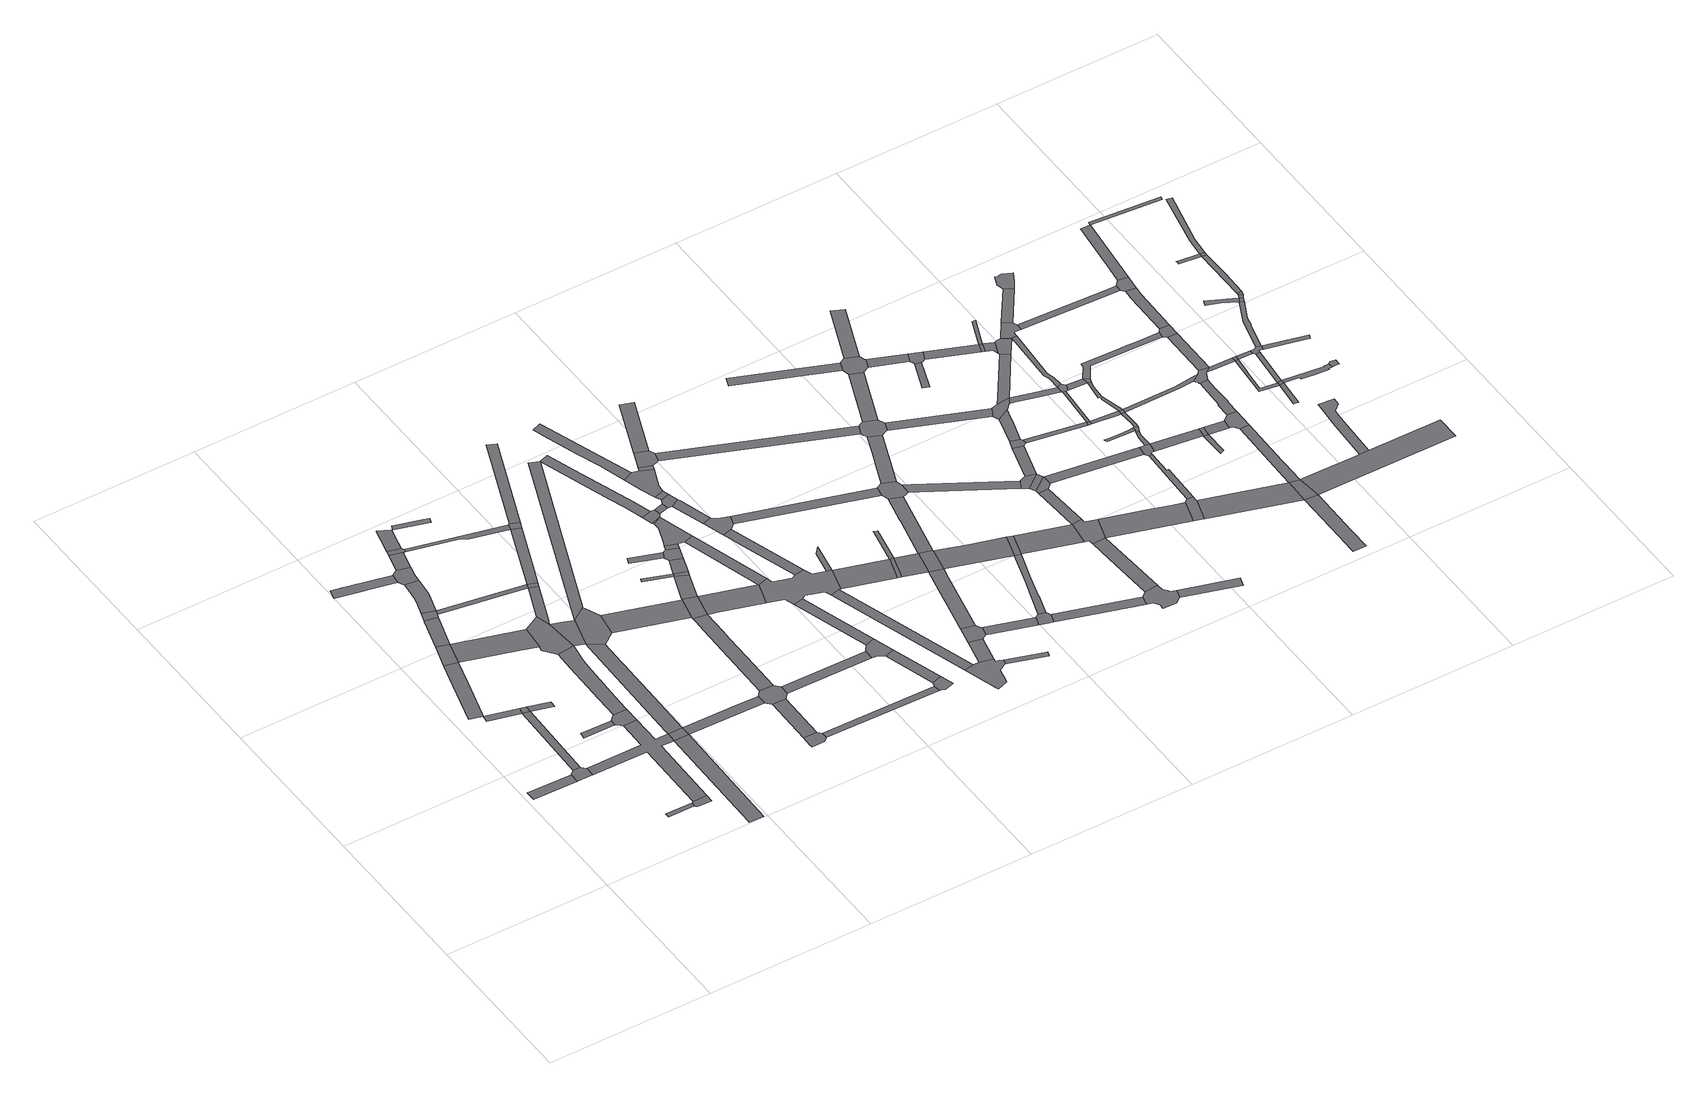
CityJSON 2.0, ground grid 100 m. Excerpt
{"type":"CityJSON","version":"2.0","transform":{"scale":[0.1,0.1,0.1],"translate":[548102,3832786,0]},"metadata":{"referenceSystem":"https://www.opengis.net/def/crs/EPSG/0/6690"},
"CityObjects":{
"road1":{"type":"Road","attributes":{"RoadStructureAttribute.sectionType":"1"},"geometry":[{"type":"MultiSurface","lod":"1","boundaries":[[[0,1,2,3]]]}]},
"road2":{"type":"Road","geometry":[{"type":"MultiSurface","lod":"1","boundaries":[[[4,3,2,5,6,7,8,9]]]}]},
"road3":{"type":"Road","attributes":{"RoadStructureAttribute.sectionType":"1"},"geometry":[{"type":"MultiSurface","lod":"1","boundaries":[[[10,11,12,13]]]}]},
"road4":{"type":"Road","attributes":{"function":"3","RoadStructureAttribute.sectionType":"1"},"geometry":[{"type":"MultiSurface","lod":"1","boundaries":[[[14,15,16,10,17,18,19,20]]]}]},
"road5":{"type":"Road","attributes":{"RoadStructureAttribute.sectionType":"1"},"geometry":[{"type":"MultiSurface","lod":"1","boundaries":[[[12,4,9,21]]]}]},
"road6":{"type":"Road","attributes":{"RoadStructureAttribute.sectionType":"1"},"geometry":[{"type":"MultiSurface","lod":"1","boundaries":[[[22,23,24,25,26]]]}]},
"road7":{"type":"Road","geometry":[{"type":"MultiSurface","lod":"1","boundaries":[[[13,12,21,27]]]}]},
"road8":{"type":"Road","attributes":{"RoadStructureAttribute.sectionType":"1"},"geometry":[{"type":"MultiSurface","lod":"1","boundaries":[[[28,29,30,31,32,8,7,33,34,35,36,37,38]]]}]},
"road9":{"type":"Road","geometry":[{"type":"MultiSurface","lod":"1","boundaries":[[[39,14,20,40,41]]]}]},
"road10":{"type":"Road","geometry":[{"type":"MultiSurface","lod":"1","boundaries":[[[34,42,26,25,43,44,45,35]]]}]},
"road11":{"type":"Road","geometry":[{"type":"MultiSurface","lod":"1","boundaries":[[[46,47,27,21]]]}]},
"road12":{"type":"Road","attributes":{"RoadStructureAttribute.sectionType":"1"},"geometry":[{"type":"MultiSurface","lod":"1","boundaries":[[[48,49,50,51,52,53]]]}]},
"road13":{"type":"Road","attributes":{"RoadStructureAttribute.sectionType":"1"},"geometry":[{"type":"MultiSurface","lod":"1","boundaries":[[[54,55,56,39,41,57]]]}]},
"road14":{"type":"Road","attributes":{"RoadStructureAttribute.sectionType":"1"},"geometry":[{"type":"MultiSurface","lod":"1","boundaries":[[[58,59,60,61,62,63]]]}]},
"road15":{"type":"Road","geometry":[{"type":"MultiSurface","lod":"1","boundaries":[[[64,65,66,67,68,54,57,69,70,71]]]}]},
"road16":{"type":"Road","geometry":[{"type":"MultiSurface","lod":"1","boundaries":[[[37,72,73,74,75]]]}]},
"road17":{"type":"Road","attributes":{"function":"3","RoadStructureAttribute.sectionType":"1"},"geometry":[{"type":"MultiSurface","lod":"1","boundaries":[[[76,41,40,77,78,79]]]}]},
"road18":{"type":"Road","geometry":[{"type":"MultiSurface","lod":"1","boundaries":[[[80,81,82,53,52,83,84,31,30,85]]]}]},
"road19":{"type":"Road","attributes":{"RoadStructureAttribute.sectionType":"1"},"geometry":[{"type":"MultiSurface","lod":"1","boundaries":[[[86,87,88,64,71,89,90,91,92,93]]]}]},
"road20":{"type":"Road","geometry":[{"type":"MultiSurface","lod":"1","boundaries":[[[38,37,75,94]]]}]},
"road21":{"type":"Road","geometry":[{"type":"MultiSurface","lod":"1","boundaries":[[[95,96,97,63,62,86,93,98,99]]]}]},
"road22":{"type":"Road","geometry":[{"type":"MultiSurface","lod":"1","boundaries":[[[100,101,102,103,104,105,106,80,85]]]}]},
"road23":{"type":"Road","attributes":{"RoadStructureAttribute.sectionType":"1"},"geometry":[{"type":"MultiSurface","lod":"1","boundaries":[[[107,95,99,108,109,110,111,112]]]}]},
"road24":{"type":"Road","geometry":[{"type":"MultiSurface","lod":"1","boundaries":[[[113,114,107,112,115,116,117]]]}]},
"road25":{"type":"Road","attributes":{"RoadStructureAttribute.sectionType":"1"},"geometry":[{"type":"MultiSurface","lod":"1","boundaries":[[[71,70,118,119]]]}]},
"road26":{"type":"Road","geometry":[{"type":"MultiSurface","lod":"1","boundaries":[[[120,79,78,121,104,103,122]]]}]},
"road27":{"type":"Road","geometry":[{"type":"MultiSurface","lod":"1","boundaries":[[[123,124,125,38,94,126,127,128,129,130]]]}]},
"road28":{"type":"Road","attributes":{"RoadStructureAttribute.sectionType":"1"},"geometry":[{"type":"MultiSurface","lod":"1","boundaries":[[[131,132,133,134,114,113,117,135,136]]]}]},
"road29":{"type":"Road","attributes":{"RoadStructureAttribute.sectionType":"1"},"geometry":[{"type":"MultiSurface","lod":"1","boundaries":[[[137,138,122,103,123,139]]]}]},
"road30":{"type":"Road","attributes":{"RoadStructureAttribute.sectionType":"1"},"geometry":[{"type":"MultiSurface","lod":"1","boundaries":[[[140,94,75,141,142]]]}]},
"road31":{"type":"Road","geometry":[{"type":"MultiSurface","lod":"1","boundaries":[[[118,143,144,145,120,122,146,147,148]]]}]},
"road32":{"type":"Road","geometry":[{"type":"MultiSurface","lod":"1","boundaries":[[[149,150,151,152,153,154]]]}]},
"road33":{"type":"Road","geometry":[{"type":"MultiSurface","lod":"1","boundaries":[[[155,156,139,123,130,157,158]]]}]},
"road34":{"type":"Road","geometry":[{"type":"MultiSurface","lod":"1","boundaries":[[[119,118,148,159,160]]]}]},
"road35":{"type":"Road","attributes":{"RoadStructureAttribute.sectionType":"1"},"geometry":[{"type":"MultiSurface","lod":"1","boundaries":[[[116,115,161,162,163,164]]]}]},
"road36":{"type":"Road","geometry":[{"type":"MultiSurface","lod":"1","boundaries":[[[165,166,167,168,169,170,171,172]]]}]},
"road37":{"type":"Road","attributes":{"RoadStructureAttribute.sectionType":"1"},"geometry":[{"type":"MultiSurface","lod":"1","boundaries":[[[173,165,172,174]]]}]},
"road38":{"type":"Road","attributes":{"RoadStructureAttribute.sectionType":"1"},"geometry":[{"type":"MultiSurface","lod":"1","boundaries":[[[163,160,159,175,176,177]]]}]},
"road39":{"type":"Road","geometry":[{"type":"MultiSurface","lod":"1","boundaries":[[[178,179,142,141,180,181,173,174,182,183,184,185,186,187,188]]]}]},
"road40":{"type":"Road","attributes":{"RoadStructureAttribute.sectionType":"1"},"geometry":[{"type":"MultiSurface","lod":"1","boundaries":[[[189,190,158,157,191,192,193]]]}]},
"road41":{"type":"Road","attributes":{"RoadStructureAttribute.sectionType":"1"},"geometry":[{"type":"MultiSurface","lod":"1","boundaries":[[[194,195,196,197,178,188,198,199,200,201]]]}]},
"road42":{"type":"Road","geometry":[{"type":"MultiSurface","lod":"1","boundaries":[[[202,164,163,177,203]]]}]},
"road43":{"type":"Road","geometry":[{"type":"MultiSurface","lod":"1","boundaries":[[[204,205,139,156,206,207]]]}]},
"road44":{"type":"Road","geometry":[{"type":"MultiSurface","lod":"1","boundaries":[[[208,193,192,194,201,209]]]}]},
"road45":{"type":"Road","attributes":{"RoadStructureAttribute.sectionType":"1"},"geometry":[{"type":"MultiSurface","lod":"1","boundaries":[[[171,170,210,211]]]}]},
"road46":{"type":"Road","geometry":[{"type":"MultiSurface","lod":"1","boundaries":[[[212,213,214,215,216]]]}]},
"road47":{"type":"Road","attributes":{"RoadStructureAttribute.sectionType":"1"},"geometry":[{"type":"MultiSurface","lod":"1","boundaries":[[[185,184,217,218]]]}]},
"road48":{"type":"Road","geometry":[{"type":"MultiSurface","lod":"1","boundaries":[[[219,220,202,203,221]]]}]},
"road49":{"type":"Road","attributes":{"RoadStructureAttribute.sectionType":"1"},"geometry":[{"type":"MultiSurface","lod":"1","boundaries":[[[215,222,223,224,208,209,225,226]]]}]},
"road50":{"type":"Road","geometry":[{"type":"MultiSurface","lod":"1","boundaries":[[[227,228,229,230]]]}]},
"road51":{"type":"Road","geometry":[{"type":"MultiSurface","lod":"1","boundaries":[[[216,215,226,231]]]}]},
"road52":{"type":"Road","attributes":{"RoadStructureAttribute.sectionType":"1"},"geometry":[{"type":"MultiSurface","lod":"1","boundaries":[[[232,233,209,201,234,235,236,237]]]}]},
"road53":{"type":"Road","attributes":{"RoadStructureAttribute.sectionType":"1"},"geometry":[{"type":"MultiSurface","lod":"1","boundaries":[[[238,216,231,239]]]}]},
"road54":{"type":"Road","geometry":[{"type":"MultiSurface","lod":"1","boundaries":[[[240,230,229,238,239,241]]]}]},
"road55":{"type":"Road","attributes":{"RoadStructureAttribute.sectionType":"1"},"geometry":[{"type":"MultiSurface","lod":"1","boundaries":[[[242,240,241,243]]]}]},
"road56":{"type":"Road","geometry":[{"type":"MultiSurface","lod":"1","boundaries":[[[244,245,246,247,242,243,248,249,250,251]]]}]},
"road57":{"type":"Road","attributes":{"RoadStructureAttribute.sectionType":"1"},"geometry":[{"type":"MultiSurface","lod":"1","boundaries":[[[252,253,254,207,255,256,257,258]]]}]},
"road58":{"type":"Road","geometry":[{"type":"MultiSurface","lod":"1","boundaries":[[[259,260,261,262,218,217,263,264,265,266,267]]]}]},
"road59":{"type":"Road","attributes":{"RoadStructureAttribute.sectionType":"1"},"geometry":[{"type":"MultiSurface","lod":"1","boundaries":[[[268,269,245,244]]]}]},
"road60":{"type":"Road","attributes":{"RoadStructureAttribute.sectionType":"1"},"geometry":[{"type":"MultiSurface","lod":"1","boundaries":[[[251,250,237,270]]]}]},
"road61":{"type":"Road","attributes":{"RoadStructureAttribute.sectionType":"1"},"geometry":[{"type":"MultiSurface","lod":"1","boundaries":[[[271,272,260,259]]]}]},
"road62":{"type":"Road","geometry":[{"type":"MultiSurface","lod":"1","boundaries":[[[258,257,269,268,273,274]]]}]},
"road63":{"type":"Road","geometry":[{"type":"MultiSurface","lod":"1","boundaries":[[[275,276,277,211,210,278,279,280,281]]]}]},
"road64":{"type":"Road","attributes":{"RoadStructureAttribute.sectionType":"1"},"geometry":[{"type":"MultiSurface","lod":"1","boundaries":[[[267,266,276,275]]]}]},
"road65":{"type":"Road","attributes":{"RoadStructureAttribute.sectionType":"1"},"geometry":[{"type":"MultiSurface","lod":"1","boundaries":[[[282,274,273,283]]]}]},
"road66":{"type":"Road","geometry":[{"type":"MultiSurface","lod":"1","boundaries":[[[284,285,286,270,237,236,287,288,272,271,289,290,291,292,293,294,295,296,297,298,299,300,301,302]]]}]},
"road67":{"type":"Road","attributes":{"RoadStructureAttribute.sectionType":"1"},"geometry":[{"type":"MultiSurface","lod":"1","boundaries":[[[303,304,305,306,307,308,309,310,311]]]}]},
"road68":{"type":"Road","geometry":[{"type":"MultiSurface","lod":"1","boundaries":[[[312,313,282,283,314,315]]]}]},
"road69":{"type":"Road","attributes":{"RoadStructureAttribute.sectionType":"1"},"geometry":[{"type":"MultiSurface","lod":"1","boundaries":[[[316,317,313,312]]]}]},
"road70":{"type":"Road","attributes":{"RoadStructureAttribute.sectionType":"1"},"geometry":[{"type":"MultiSurface","lod":"1","boundaries":[[[318,315,314,319,320,321]]]}]},
"road71":{"type":"Road","attributes":{"RoadStructureAttribute.sectionType":"1"},"geometry":[{"type":"MultiSurface","lod":"1","boundaries":[[[322,323,324,302,301]]]}]},
"road72":{"type":"Road","geometry":[{"type":"MultiSurface","lod":"1","boundaries":[[[311,310,325,317,316,326,327,328,329]]]}]},
"road73":{"type":"Road","attributes":{"RoadStructureAttribute.sectionType":"1"},"geometry":[{"type":"MultiSurface","lod":"1","boundaries":[[[330,331,294,293,332,333,334]]]}]},
"road74":{"type":"Road","geometry":[{"type":"MultiSurface","lod":"1","boundaries":[[[335,321,320,336,323,322,337,338,339,340]]]}]},
"road75":{"type":"Road","geometry":[{"type":"MultiSurface","lod":"1","boundaries":[[[341,334,333,342,343,344,345,346,347,348,349,350,351,352,353,354,355,356,357,358]]]}]},
"road76":{"type":"Road","attributes":{"RoadStructureAttribute.sectionType":"1"},"geometry":[{"type":"MultiSurface","lod":"1","boundaries":[[[359,329,328,360]]]}]},
"road77":{"type":"Road","geometry":[{"type":"MultiSurface","lod":"1","boundaries":[[[361,362,359,360,363,364,365,366,367]]]}]},
"road78":{"type":"Road","geometry":[{"type":"MultiSurface","lod":"1","boundaries":[[[368,369,297,296]]]}]},
"road79":{"type":"Road","attributes":{"RoadStructureAttribute.sectionType":"1"},"geometry":[{"type":"MultiSurface","lod":"1","boundaries":[[[370,358,357,371]]]}]},
"road80":{"type":"Road","attributes":{"RoadStructureAttribute.sectionType":"1"},"geometry":[{"type":"MultiSurface","lod":"1","boundaries":[[[372,373,296,295,374,375]]]}]},
"road81":{"type":"Road","geometry":[{"type":"MultiSurface","lod":"1","boundaries":[[[376,370,371,377,378,379,380,381]]]}]},
"road82":{"type":"Road","attributes":{"RoadStructureAttribute.sectionType":"1"},"geometry":[{"type":"MultiSurface","lod":"1","boundaries":[[[382,383,384,353,352]]]}]},
"road83":{"type":"Road","attributes":{"RoadStructureAttribute.sectionType":"1"},"geometry":[{"type":"MultiSurface","lod":"1","boundaries":[[[385,361,367,386]]]}]},
"road84":{"type":"Road","geometry":[{"type":"MultiSurface","lod":"1","boundaries":[[[375,374,387,388,389]]]}]},
"road85":{"type":"Road","attributes":{"RoadStructureAttribute.sectionType":"1"},"geometry":[{"type":"MultiSurface","lod":"1","boundaries":[[[390,391,376,381,392,393]]]}]},
"road86":{"type":"Road","attributes":{"RoadStructureAttribute.sectionType":"1"},"geometry":[{"type":"MultiSurface","lod":"1","boundaries":[[[394,379,378,395,396]]]}]},
"road87":{"type":"Road","attributes":{"RoadStructureAttribute.sectionType":"1"},"geometry":[{"type":"MultiSurface","lod":"1","boundaries":[[[340,339,397,398]]]}]},
"road88":{"type":"Road","attributes":{"RoadStructureAttribute.sectionType":"1"},"geometry":[{"type":"MultiSurface","lod":"1","boundaries":[[[399,388,387,400,401]]]}]},
"road89":{"type":"Road","attributes":{"RoadStructureAttribute.sectionType":"1"},"geometry":[{"type":"MultiSurface","lod":"1","boundaries":[[[402,403,404,405,375,389]]]}]},
"road90":{"type":"Road","geometry":[{"type":"MultiSurface","lod":"1","boundaries":[[[401,400,390,393,406,407]]]}]},
"road91":{"type":"Road","geometry":[{"type":"MultiSurface","lod":"1","boundaries":[[[408,396,395,409,410,411,412]]]}]},
"road92":{"type":"Road","attributes":{"RoadStructureAttribute.sectionType":"1"},"geometry":[{"type":"MultiSurface","lod":"1","boundaries":[[[413,365,364,414,415]]]}]},
"road93":{"type":"Road","attributes":{"RoadStructureAttribute.sectionType":"1"},"geometry":[{"type":"MultiSurface","lod":"1","boundaries":[[[416,417,418,401,407,419]]]}]},
"road94":{"type":"Road","attributes":{"RoadStructureAttribute.sectionType":"1"},"geometry":[{"type":"MultiSurface","lod":"1","boundaries":[[[420,421,406,393,422,423,424,425,426,427]]]}]},
"road95":{"type":"Road","attributes":{"RoadStructureAttribute.sectionType":"1"},"geometry":[{"type":"MultiSurface","lod":"1","boundaries":[[[426,428,429,408,412,430,431,432,433]]]}]},
"road96":{"type":"Road","geometry":[{"type":"MultiSurface","lod":"1","boundaries":[[[434,435,398,397,436,416,419,437,438,439,440,441,442]]]}]},
"road97":{"type":"Road","attributes":{"RoadStructureAttribute.sectionType":"1"},"geometry":[{"type":"MultiSurface","lod":"1","boundaries":[[[411,410,443,444]]]}]},
"road98":{"type":"Road","geometry":[{"type":"MultiSurface","lod":"1","boundaries":[[[427,426,433,445]]]}]},
"road99":{"type":"Road","attributes":{"RoadStructureAttribute.sectionType":"1"},"geometry":[{"type":"MultiSurface","lod":"1","boundaries":[[[446,447,448,449,450,434,442,451,452,453,454]]]}]},
"road100":{"type":"Road","attributes":{"RoadStructureAttribute.sectionType":"1"},"geometry":[{"type":"MultiSurface","lod":"1","boundaries":[[[455,445,433,456,457,458]]]}]},
"road101":{"type":"Road","attributes":{"RoadStructureAttribute.sectionType":"1"},"geometry":[{"type":"MultiSurface","lod":"1","boundaries":[[[459,439,438,460,461,462]]]}]},
"road102":{"type":"Road","geometry":[{"type":"MultiSurface","lod":"1","boundaries":[[[463,464,465,466,467,468,469,470,444,443,471,472,473,474,475,476,477,478,479,480]]]}]},
"road103":{"type":"Road","geometry":[{"type":"MultiSurface","lod":"1","boundaries":[[[481,482,483,415,414,484,485,486,487,446,454,488,489,490,491,492,493]]]}]},
"road104":{"type":"Road","attributes":{"RoadStructureAttribute.sectionType":"1"},"geometry":[{"type":"MultiSurface","lod":"1","boundaries":[[[494,495,496,497,498,499,500,501]]]}]},
"road105":{"type":"Road","attributes":{"RoadStructureAttribute.sectionType":"1"},"geometry":[{"type":"MultiSurface","lod":"1","boundaries":[[[502,503,504,505,468,467]]]}]},
"road106":{"type":"Road","geometry":[{"type":"MultiSurface","lod":"1","boundaries":[[[506,507,508,458,457,509,510,504,503,511]]]}]},
"road107":{"type":"Road","attributes":{"RoadStructureAttribute.sectionType":"1"},"geometry":[{"type":"MultiSurface","lod":"1","boundaries":[[[512,481,493,513]]]}]},
"road108":{"type":"Road","attributes":{"RoadStructureAttribute.sectionType":"1"},"geometry":[{"type":"MultiSurface","lod":"1","boundaries":[[[514,515,458,508]]]}]},
"road109":{"type":"Road","attributes":{"RoadStructureAttribute.sectionType":"1"},"geometry":[{"type":"MultiSurface","lod":"1","boundaries":[[[480,479,516,517,518]]]}]},
"road110":{"type":"Road","geometry":[{"type":"MultiSurface","lod":"1","boundaries":[[[519,520,521,462,461,522,523]]]}]},
"road111":{"type":"Road","geometry":[{"type":"MultiSurface","lod":"1","boundaries":[[[524,525,515,514,526,527,528]]]}]},
"road112":{"type":"Road","attributes":{"RoadStructureAttribute.sectionType":"1"},"geometry":[{"type":"MultiSurface","lod":"1","boundaries":[[[523,522,525,524]]]}]},
"road113":{"type":"Road","attributes":{"RoadStructureAttribute.sectionType":"1"},"geometry":[{"type":"MultiSurface","lod":"1","boundaries":[[[491,490,529,530,531]]]}]},
"road114":{"type":"Road","geometry":[{"type":"MultiSurface","lod":"1","boundaries":[[[532,533,501,500,534,512,513,535,536,537,538,539,540,541]]]}]},
"road115":{"type":"Road","attributes":{"RoadStructureAttribute.sectionType":"1"},"geometry":[{"type":"MultiSurface","lod":"1","boundaries":[[[542,519,523,543]]]}]},
"road116":{"type":"Road","attributes":{"RoadStructureAttribute.sectionType":"1"},"geometry":[{"type":"MultiSurface","lod":"1","boundaries":[[[544,545,511,503,546,547]]]}]},
"road117":{"type":"Road","geometry":[{"type":"MultiSurface","lod":"1","boundaries":[[[548,542,543,549,550,551,552]]]}]},
"road118":{"type":"Road","attributes":{"RoadStructureAttribute.sectionType":"1"},"geometry":[{"type":"MultiSurface","lod":"1","boundaries":[[[538,537,553,554]]]}]},
"road119":{"type":"Road","attributes":{"RoadStructureAttribute.sectionType":"1"},"geometry":[{"type":"MultiSurface","lod":"1","boundaries":[[[555,532,541,556]]]}]},
"road120":{"type":"Road","attributes":{"RoadStructureAttribute.sectionType":"1"},"geometry":[{"type":"MultiSurface","lod":"1","boundaries":[[[557,558,559,560,548,552]]]}]},
"road121":{"type":"Road","geometry":[{"type":"MultiSurface","lod":"1","boundaries":[[[561,562,563,564,565,566,567]]]}]},
"road122":{"type":"Road","attributes":{"RoadStructureAttribute.sectionType":"1"},"geometry":[{"type":"MultiSurface","lod":"1","boundaries":[[[524,528,568,569,570]]]}]},
"road123":{"type":"Road","geometry":[{"type":"MultiSurface","lod":"1","boundaries":[[[571,572,573,574,531,530,575,576,560,559,577]]]}]},
"road124":{"type":"Road","geometry":[{"type":"MultiSurface","lod":"1","boundaries":[[[554,553,578,561,567,579,580,581]]]}]},
"road125":{"type":"Road","attributes":{"RoadStructureAttribute.sectionType":"1"},"geometry":[{"type":"MultiSurface","lod":"1","boundaries":[[[582,551,550,583,584]]]}]},
"road126":{"type":"Road","geometry":[{"type":"MultiSurface","lod":"1","boundaries":[[[585,547,546,586,587,588,589]]]}]},
"road127":{"type":"Road","attributes":{"RoadStructureAttribute.sectionType":"1"},"geometry":[{"type":"MultiSurface","lod":"1","boundaries":[[[581,580,590,591]]]}]},
"road128":{"type":"Road","attributes":{"RoadStructureAttribute.sectionType":"1"},"geometry":[{"type":"MultiSurface","lod":"1","boundaries":[[[592,593,585,589,594,595,596]]]}]},
"road129":{"type":"Road","attributes":{"RoadStructureAttribute.sectionType":"1"},"geometry":[{"type":"MultiSurface","lod":"1","boundaries":[[[597,598,572,571,599]]]}]},
"road130":{"type":"Road","attributes":{"RoadStructureAttribute.sectionType":"1"},"geometry":[{"type":"MultiSurface","lod":"1","boundaries":[[[600,571,577,601,602,603,604]]]}]},
"road131":{"type":"Road","geometry":[{"type":"MultiSurface","lod":"1","boundaries":[[[584,583,605,606]]]}]},
"road132":{"type":"Road","geometry":[{"type":"MultiSurface","lod":"1","boundaries":[[[607,608,609,610,611,612,613,614]]]}]},
"road133":{"type":"Road","geometry":[{"type":"MultiSurface","lod":"1","boundaries":[[[615,616,570,569,617,592,596,618,619,620,621,622,623]]]}]},
"road134":{"type":"Road","attributes":{"RoadStructureAttribute.sectionType":"1"},"geometry":[{"type":"MultiSurface","lod":"1","boundaries":[[[624,584,606,625]]]}]},
"road135":{"type":"Road","attributes":{"RoadStructureAttribute.sectionType":"1"},"geometry":[{"type":"MultiSurface","lod":"1","boundaries":[[[626,587,586,627,628]]]}]},
"road136":{"type":"Road","geometry":[{"type":"MultiSurface","lod":"1","boundaries":[[[591,590,629,630]]]}]},
"road137":{"type":"Road","attributes":{"RoadStructureAttribute.sectionType":"1"},"geometry":[{"type":"MultiSurface","lod":"1","boundaries":[[[606,605,631,632,633]]]}]},
"road138":{"type":"Road","attributes":{"RoadStructureAttribute.sectionType":"1"},"geometry":[{"type":"MultiSurface","lod":"1","boundaries":[[[634,635,636,623,622,637,638,639]]]}]},
"road139":{"type":"Road","attributes":{"RoadStructureAttribute.sectionType":"1"},"geometry":[{"type":"MultiSurface","lod":"1","boundaries":[[[640,630,629,641,642,643,644]]]}]},
"road140":{"type":"Road","geometry":[{"type":"MultiSurface","lod":"1","boundaries":[[[645,646,647,604,603,648,624,625,649,650]]]}]},
"road141":{"type":"Road","geometry":[{"type":"MultiSurface","lod":"1","boundaries":[[[651,614,613,634,639,652]]]}]},
"road142":{"type":"Road","geometry":[{"type":"MultiSurface","lod":"1","boundaries":[[[653,654,655,656,591,630]]]}]},
"road143":{"type":"Road","attributes":{"RoadStructureAttribute.sectionType":"1"},"geometry":[{"type":"MultiSurface","lod":"1","boundaries":[[[632,657,651,652,658,659]]]}]},
"road144":{"type":"Road","geometry":[{"type":"MultiSurface","lod":"1","boundaries":[[[660,661,662,644,643,597,599,663]]]}]},
"road145":{"type":"Road","geometry":[{"type":"MultiSurface","lod":"1","boundaries":[[[633,632,659,664,665]]]}]},
"road146":{"type":"Road","attributes":{"RoadStructureAttribute.sectionType":"1"},"geometry":[{"type":"MultiSurface","lod":"1","boundaries":[[[666,667,668,647,646,669,670,671,672,673,674]]]}]},
"road147":{"type":"Road","attributes":{"RoadStructureAttribute.sectionType":"1"},"geometry":[{"type":"MultiSurface","lod":"1","boundaries":[[[650,649,675,676,677]]]}]},
"road148":{"type":"Road","attributes":{"RoadStructureAttribute.sectionType":"1"},"geometry":[{"type":"MultiSurface","lod":"1","boundaries":[[[621,620,678,679,680]]]}]},
"road149":{"type":"Road","attributes":{"RoadStructureAttribute.sectionType":"1"},"geometry":[{"type":"MultiSurface","lod":"1","boundaries":[[[676,681,682,683,684,685,665,664,686,687,688]]]}]},
"road150":{"type":"Road","attributes":{"RoadStructureAttribute.sectionType":"1"},"geometry":[{"type":"MultiSurface","lod":"1","boundaries":[[[660,663,666]]]}]},
"road151":{"type":"Road","geometry":[{"type":"MultiSurface","lod":"1","boundaries":[[[677,676,688,689]]]}]},
"road152":{"type":"Road","attributes":{"RoadStructureAttribute.sectionType":"1"},"geometry":[{"type":"MultiSurface","lod":"1","boundaries":[[[627,690,691,692,693,694,695,696]]]}]},
"road153":{"type":"Road","geometry":[{"type":"MultiSurface","lod":"1","boundaries":[[[697,660,666,674,698,699,700,701,702]]]}]},
"road154":{"type":"Road","geometry":[{"type":"MultiSurface","lod":"1","boundaries":[[[703,704,705,706,707,708]]]}]},
"road155":{"type":"Road","geometry":[{"type":"MultiSurface","lod":"1","boundaries":[[[680,679,703,708,709]]]}]},
"road156":{"type":"Road","geometry":[{"type":"MultiSurface","lod":"1","boundaries":[[[628,627,696,710]]]}]},
"road157":{"type":"Road","attributes":{"RoadStructureAttribute.sectionType":"1"},"geometry":[{"type":"MultiSurface","lod":"1","boundaries":[[[709,708,711,712,713]]]}]},
"road158":{"type":"Road","attributes":{"RoadStructureAttribute.sectionType":"1"},"geometry":[{"type":"MultiSurface","lod":"1","boundaries":[[[714,697,702,715]]]}]},
"road159":{"type":"Road","attributes":{"RoadStructureAttribute.sectionType":"1"},"geometry":[{"type":"MultiSurface","lod":"1","boundaries":[[[716,717,718,664,659,719,720]]]}]},
"road160":{"type":"Road","attributes":{"RoadStructureAttribute.sectionType":"1"},"geometry":[{"type":"MultiSurface","lod":"1","boundaries":[[[721,628,710,722,723,724,725,726]]]}]},
"road161":{"type":"Road","geometry":[{"type":"MultiSurface","lod":"1","boundaries":[[[727,713,712,728,721,726,729]]]}]},
"road162":{"type":"Road","attributes":{"RoadStructureAttribute.sectionType":"1"},"geometry":[{"type":"MultiSurface","lod":"1","boundaries":[[[730,731,732,733,734,735,736,737,677,689,738,739,740]]]}]},
"road163":{"type":"Road","geometry":[{"type":"MultiSurface","lod":"1","boundaries":[[[741,742,743,744,745,746,747,748,714,715,749,750]]]}]},
"road164":{"type":"Road","attributes":{"RoadStructureAttribute.sectionType":"1"},"geometry":[{"type":"MultiSurface","lod":"1","boundaries":[[[751,752,753,754,755,756,757,727,729]]]}]},
"road165":{"type":"Road","attributes":{"RoadStructureAttribute.sectionType":"1"},"geometry":[{"type":"MultiSurface","lod":"1","boundaries":[[[758,701,700,759,760]]]}]},
"road166":{"type":"Road","geometry":[{"type":"MultiSurface","lod":"1","boundaries":[[[761,716,720,762,763,764,755,754,765,766]]]}]},
"road167":{"type":"Road","attributes":{"RoadStructureAttribute.sectionType":"1"},"geometry":[{"type":"MultiSurface","lod":"1","boundaries":[[[767,761,766,768]]]}]},
"road168":{"type":"Road","geometry":[{"type":"MultiSurface","lod":"1","boundaries":[[[769,770,771,772,710,696,773,774,775,776,777]]]}]},
"road169":{"type":"Road","attributes":{"RoadStructureAttribute.sectionType":"1"},"geometry":[{"type":"MultiSurface","lod":"1","boundaries":[[[766,765,778,779,780,781]]]}]},
"road170":{"type":"Road","geometry":[{"type":"MultiSurface","lod":"1","boundaries":[[[782,740,739,783,767,768,784]]]}]},
"road171":{"type":"Road","geometry":[{"type":"MultiSurface","lod":"1","boundaries":[[[785,786,787,788,789]]]}]},
"road172":{"type":"Road","attributes":{"RoadStructureAttribute.sectionType":"1"},"geometry":[{"type":"MultiSurface","lod":"1","boundaries":[[[790,791,792,793,780,794,789,795]]]}]},
"road173":{"type":"Road","attributes":{"RoadStructureAttribute.sectionType":"1"},"geometry":[{"type":"MultiSurface","lod":"1","boundaries":[[[796,797,798,799,800,801,802,777,776]]]}]},
"road174":{"type":"Road","geometry":[{"type":"MultiSurface","lod":"1","boundaries":[[[781,780,793,803]]]}]},
"road175":{"type":"Road","attributes":{"RoadStructureAttribute.sectionType":"1"},"geometry":[{"type":"MultiSurface","lod":"1","boundaries":[[[804,805,782,784,806,807]]]}]},
"road176":{"type":"Road","geometry":[{"type":"MultiSurface","lod":"1","boundaries":[[[808,795,789,788]]]}]},
"road177":{"type":"Road","attributes":{"RoadStructureAttribute.sectionType":"1"},"geometry":[{"type":"MultiSurface","lod":"1","boundaries":[[[803,793,809,810]]]}]},
"road178":{"type":"Road","geometry":[{"type":"MultiSurface","lod":"1","boundaries":[[[811,760,759,804,807,812]]]}]},
"road179":{"type":"Road","attributes":{"RoadStructureAttribute.sectionType":"1"},"geometry":[{"type":"MultiSurface","lod":"1","boundaries":[[[813,795,808,814]]]}]},
"road180":{"type":"Road","geometry":[{"type":"MultiSurface","lod":"1","boundaries":[[[815,816,810,809,813,814,817,818,819]]]}]},
"road181":{"type":"Road","attributes":{"RoadStructureAttribute.sectionType":"1"},"geometry":[{"type":"MultiSurface","lod":"1","boundaries":[[[820,821,808,788,822,823,824,825,826,827,828,829]]]}]},
"road182":{"type":"Road","attributes":{"RoadStructureAttribute.sectionType":"1"},"geometry":[{"type":"MultiSurface","lod":"1","boundaries":[[[830,831,832,811,812,833]]]}]},
"road183":{"type":"Road","attributes":{"RoadStructureAttribute.sectionType":"1"},"geometry":[{"type":"MultiSurface","lod":"1","boundaries":[[[834,835,815,819,836,837,838,839]]]}]},
"road184":{"type":"Road","attributes":{"RoadStructureAttribute.sectionType":"1"},"geometry":[{"type":"MultiSurface","lod":"1","boundaries":[[[819,818,840,841,842]]]}]},
"road185":{"type":"Road","geometry":[{"type":"MultiSurface","lod":"1","boundaries":[[[843,844,845,846,847,834,848]]]}]},
"road186":{"type":"Road","geometry":[{"type":"MultiSurface","lod":"1","boundaries":[[[849,829,828,850,851,852]]]}]},
"road187":{"type":"Road","geometry":[{"type":"MultiSurface","lod":"1","boundaries":[[[848,834,839,853]]]}]},
"road188":{"type":"Road","attributes":{"RoadStructureAttribute.sectionType":"1"},"geometry":[{"type":"MultiSurface","lod":"1","boundaries":[[[854,848,853,855]]]}]},
"road189":{"type":"Road","geometry":[{"type":"MultiSurface","lod":"1","boundaries":[[[856,854,855,857]]]}]},
"road190":{"type":"Road","geometry":[{"type":"MultiSurface","lod":"1","boundaries":[[[858,859,860,861,862,863]]]}]},
"road191":{"type":"Road","attributes":{"RoadStructureAttribute.sectionType":"1"},"geometry":[{"type":"MultiSurface","lod":"1","boundaries":[[[862,856,857,864,865]]]}]},
"road192":{"type":"Road","attributes":{"RoadStructureAttribute.sectionType":"1"},"geometry":[{"type":"MultiSurface","lod":"1","boundaries":[[[866,833,867,868]]]}]},
"road193":{"type":"Road","geometry":[{"type":"MultiSurface","lod":"1","boundaries":[[[863,862,865,869]]]}]},
"road194":{"type":"Road","attributes":{"RoadStructureAttribute.sectionType":"1"},"geometry":[{"type":"MultiSurface","lod":"1","boundaries":[[[870,871,863,869,872,873]]]}]}
},
"vertices":[
[36,828,0],[38,767,0],[304,762,0],[305,823,0],
[333,846,0],[334,762,0],[371,761,0],[400,761,0],[401,821,0],[376,846,0],
[165,1454,0],[157,1410,0],[348,1361,0],[359,1402,0],
[203,1896,0],[160,1741,0],[87,1476,0],[170,1471,0],[170,1472,0],[237,1719,0],[280,1876,0],
[391,1352,0],
[558,298,0],[559,284,0],[559,270,0],[716,269,0],[721,295,0],
[393,1393,0],
[875,815,0],[824,815,0],[825,995,0],[743,994,0],[740,818,0],[738,756,0],[731,303,0],[817,302,0],[824,754,0],[902,753,0],[905,814,0],
[244,2041,0],[280,1877,0],[320,2019,0],
[727,299,0],[724,262,0],[730,256,0],[815,253,0],
[520,1316,0],[521,1357,0],
[522,1066,0],[519,1047,0],[515,1028,0],[518,1028,0],[708,1024,0],[707,1060,0],
[305,2246,0],[304,2245,0],[303,2241,0],[382,2227,0],
[113,2686,0],[88,2691,0],[17,2707,0],[4,2647,0],[348,2571,0],[357,2632,0],
[322,2302,0],[313,2273,0],[313,2272,0],[310,2263,0],[309,2259,0],[389,2248,0],[391,2248,0],[399,2278,0],
[891,18,0],[891,7,0],[980,5,0],[992,752,0],
[716,1900,0],[614,1776,0],[705,1748,0],[718,1901,0],
[744,1093,0],[734,1084,0],[710,1062,0],[710,1022,0],[733,1003,0],[825,1093,0],
[368,2534,0],[355,2408,0],[342,2367,0],[400,2282,0],[425,2363,0],[428,2374,0],[440,2415,0],[451,2526,0],
[993,813,0],
[393,2653,0],[383,2647,0],[360,2633,0],[455,2571,0],[470,2634,0],
[825,1164,0],[834,1446,0],[841,1536,0],[859,1657,0],[754,1646,0],[751,1524,0],[747,1241,0],
[423,2775,0],[478,2667,0],[497,2743,0],[498,2746,0],[499,2749,0],[500,2753,0],
[436,2802,0],[430,2803,0],[512,2750,0],[517,2769,0],[508,2784,0],
[902,2167,0],[909,2191,0],
[818,1953,0],[696,1719,0],[842,1867,0],
[920,1638,0],[917,1595,0],[906,843,0],[998,1210,0],[999,1230,0],[1001,1390,0],[1001,1414,0],[1003,1576,0],
[473,2969,0],[469,2963,0],[468,2957,0],[455,2905,0],[529,2873,0],[543,2930,0],
[969,1822,0],[915,1841,0],[970,1823,0],
[1337,807,0],[1459,743,0],[1461,805,0],
[899,2160,0],[898,2157,0],[822,1963,0],[858,1906,0],[873,1943,0],[954,2146,0],
[720,2878,0],[750,2869,0],[759,2897,0],[728,2909,0],[562,2958,0],[548,2930,0],
[1064,1870,0],[1059,1881,0],[1082,1635,0],[1104,1782,0],
[963,2170,0],[912,2190,0],
[797,2680,0],[847,2652,0],[1071,2598,0],[1077,2632,0],
[1485,404,0],[1484,343,0],[1484,320,0],[1563,320,0],[1585,342,0],[1587,343,0],[1586,383,0],[1565,403,0],
[1489,712,0],[1569,710,0],
[1011,2289,0],[1013,2289,0],[1126,2576,0],
[1489,835,0],[1470,814,0],[1460,742,0],[1469,733,0],[1589,729,0],[1592,733,0],[1600,741,0],[1601,803,0],[1592,811,0],[1590,814,0],[1570,833,0],
[1529,1653,0],[1105,1780,0],[1498,1508,0],[1498,1507,0],[1529,1654,0],
[1498,1496,0],[1499,1466,0],[1497,1390,0],[1493,1084,0],[1574,1095,0],[1577,1266,0],[1577,1333,0],[1579,1484,0],
[1088,2637,0],[1142,2616,0],
[1427,2982,0],[987,1868,0],[1060,1884,0],[1485,2959,0],
[1530,1655,0],[1609,1630,0],
[2285,331,0],[2278,371,0],
[1437,1906,0],[1432,1895,0],[1428,1883,0],[1593,1825,0],[1600,1845,0],
[2121,733,0],[2122,795,0],
[1316,3218,0],[1090,2642,0],[1370,3194,0],
[1590,1820,0],[1589,1817,0],[1583,1799,0],[1658,1772,0],[1666,1793,0],
[1461,2077,0],[1447,2039,0],[1626,1977,0],[1646,2013,0],
[1675,1820,0],
[1922,1536,0],[1627,1624,0],[1599,1478,0],[1629,1469,0],[1887,1392,0],[1931,1533,0],
[1638,1944,0],[1709,1919,0],
[1667,2022,0],[1736,1998,0],
[1679,2055,0],[1746,2030,0],
[1780,2251,0],[1724,2226,0],[1726,2183,0],[1687,2076,0],[1750,2029,0],[1774,2024,0],[1785,2022,0],[1844,2040,0],
[1727,2428,0],[1600,2801,0],[1542,2978,0],[1633,2513,0],[1665,2422,0],[1701,2302,0],[1761,2320,0],
[2211,852,0],[2152,833,0],[2145,825,0],[2129,804,0],[2157,732,0],[2170,723,0],[2179,716,0],[2192,707,0],[2250,725,0],
[1779,2254,0],[1721,2236,0],
[1992,1551,0],
[2065,1314,0],[2004,1304,0],
[1791,2275,0],[1788,2317,0],
[2348,417,0],[2289,398,0],[2281,377,0],[2292,331,0],[2293,330,0],[2316,320,0],[2373,338,0],
[1845,2333,0],[1853,2293,0],
[2109,1480,0],[2003,1512,0],[1998,1531,0],[1901,1388,0],[1986,1363,0],[2088,1331,0],[2194,1299,0],[2194,1298,0],[2200,1278,0],[2207,1259,0],[2265,1277,0],[2276,1274,0],[2313,1422,0],[2288,1428,0],[2283,1430,0],[2281,1430,0],[2209,1452,0],[2192,1503,0],[2132,1494,0],
[1838,2636,0],[1646,3192,0],[1642,3205,0],[1587,3183,0],[1610,3115,0],[1680,2898,0],[1731,2759,0],[1778,2600,0],[1841,2626,0],
[1915,2379,0],[1858,2361,0],[1879,2290,0],[1932,2322,0],
[1903,2418,0],[1844,2396,0],
[1938,2302,0],[1882,2285,0],[1943,2090,0],[1998,2108,0],
[2042,1974,0],[1985,1956,0],[2019,1848,0],
[1811,2485,0],[1904,2457,0],[1905,2460,0],[1954,2583,0],[1881,2614,0],
[2538,408,0],[2537,410,0],[2480,392,0],[2481,391,0],[2540,402,0],
[2030,2080,0],[1981,1969,0],[2050,1982,0],[2066,1996,0],[2074,2003,0],[2092,2061,0],
[2558,401,0],[2525,248,0],[2539,206,0],[2543,193,0],[2550,171,0],[2617,195,0],[2619,204,0],[2626,238,0],[2637,289,0],[2660,303,0],[2677,314,0],[2685,319,0],[2695,348,0],[2676,354,0],[2671,356,0],[2652,362,0],[2657,383,0],[2577,399,0],
[1891,2639,0],[1966,2613,0],
[1934,2750,0],[1911,2690,0],[1992,2620,0],[2007,2625,0],[2024,2684,0],[2019,2696,0],[2008,2721,0],
[2349,1612,0],[2315,1572,0],
[2612,561,0],[2690,544,0],
[2607,1332,0],[2313,1421,0],[2571,1185,0],[2615,1329,0],
[2635,670,0],[2719,561,0],[2721,562,0],[2736,619,0],[2734,620,0],[2714,653,0],
[2913,244,0],[2918,259,0],[2923,274,0],
[2073,3104,0],[2148,3076,0],
[2594,1178,0],[2637,1322,0],[2638,1324,0],
[2734,1133,0],[2717,1053,0],[2795,1036,0],[2812,1113,0],
[2948,556,0],[2997,478,0],[3014,535,0],
[2848,1769,0],[2860,1829,0],
[2643,1321,0],[2735,1136,0],[2766,1284,0],
[2681,1546,0],[2670,1551,0],[2660,1556,0],[2660,1553,0],
[2843,1261,0],[2843,1264,0],
[3038,546,0],[3039,465,0],[3075,454,0],[3092,510,0],[3080,538,0],
[3021,2292,0],[3014,2230,0],[3037,2285,0],
[2862,1728,0],[2825,1558,0],[2822,1540,0],[2936,1697,0],
[3031,1200,0],[2882,1248,0],[2838,1105,0],[2921,1079,0],[3033,1045,0],[3173,1002,0],[3180,1000,0],[3223,1143,0],
[3123,803,0],[3079,674,0],[3117,662,0],[3117,664,0],[3158,804,0],[3215,989,0],
[2897,1848,0],[2868,1833,0],[2854,1753,0],[2962,1706,0],[2976,1712,0],[2981,1779,0],[2979,1786,0],[2971,1816,0],[2971,1817,0],
[3556,308,0],[3574,366,0],
[3258,1132,0],
[3030,2191,0],[3022,2170,0],[2986,2076,0],[2940,1957,0],[2906,1872,0],[3024,1955,0],[3066,2064,0],[3075,2087,0],[3103,2160,0],
[3557,1042,0],[3217,989,0],[3544,890,0],[3567,1039,0],
[3026,1754,0],[3027,1684,0],[3490,1419,0],[3520,1472,0],
[3718,322,0],[3706,337,0],[3690,357,0],[3689,358,0],[3686,396,0],[3605,390,0],[3587,376,0],[3584,373,0],[3592,297,0],[3600,285,0],[3610,270,0],[3615,262,0],[3614,233,0],[3697,231,0],[3716,244,0],[3722,249,0],[3734,256,0],[3750,312,0],
[3074,2303,0],[3048,2290,0],[3038,2285,0],[3014,2229,0],[3019,2217,0],[3021,2212,0],[3031,2193,0],[3106,2161,0],[3130,2171,0],[3144,2177,0],[3166,2233,0],[3160,2247,0],[3149,2274,0],
[3221,2750,0],[3015,2834,0],[2655,2973,0],[2634,2918,0],[2648,2912,0],[3016,2769,0],[3200,2694,0],[3222,2751,0],
[3665,713,0],[3655,856,0],[3576,851,0],[3585,708,0],
[3630,1021,0],[3629,1032,0],[3628,1043,0],[3574,881,0],[3575,866,0],[3699,1000,0],
[3212,2653,0],[3287,2623,0],
[3608,1338,0],[3549,1335,0],
[4050,161,0],[4064,156,0],[4081,213,0],
[3560,1486,0],[3548,1482,0],[3532,1476,0],[3528,1397,0],[3618,1470,0],
[3641,1429,0],[3548,1359,0],[3617,1346,0],[3631,1360,0],[3641,1369,0],
[3145,2178,0],[3669,1969,0],[3698,2024,0],
[3259,2770,0],[3231,2755,0],[3203,2683,0],[3314,2638,0],[3324,2643,0],[3326,2644,0],[3347,2701,0],[3345,2701,0],[3342,2711,0],[3333,2742,0],
[3622,1705,0],[3681,1688,0],
[4084,883,0],[3950,924,0],[4113,718,0],[4157,862,0],
[3638,1758,0],[3698,1697,0],[3705,1701,0],[3702,1730,0],[3695,1742,0],
[3535,2563,0],[3557,2619,0],
[3397,3121,0],[3470,3088,0],
[3735,1879,0],[3745,1916,0],[3761,1971,0],[3686,1931,0],
[3546,2536,0],[3478,2355,0],[3497,2348,0],[3515,2341,0],[3520,2353,0],[3581,2523,0],[3582,2523,0],
[4174,1293,0],[4177,1292,0],[4185,1353,0],
[3820,2044,0],[3739,2035,0],[3725,2031,0],[3713,2028,0],[3674,1957,0],[3679,1947,0],[3798,2009,0],
[3544,2543,0],[3590,2526,0],[3609,2534,0],[3631,2589,0],
[4053,1669,0],[4050,1641,0],[4060,1668,0],
[4180,878,0],[4171,700,0],[4215,844,0],[4215,849,0],[4216,877,0],
[3889,2424,0],[3910,2480,0],
[4193,1269,0],[4182,930,0],[4222,1124,0],[4209,1124,0],[4212,1268,0],
[3960,2355,0],[3768,2077,0],[4009,2322,0],
[3968,2004,0],[3804,2007,0],[3958,1966,0],[4074,1934,0],[4078,1975,0],
[4074,1638,0],[4076,1664,0],
[4208,1494,0],[4136,1493,0],[4066,1499,0],[4061,1500,0],[4066,1490,0],[4071,1480,0],[4241,1474,0],[4238,1498,0],
[4217,1349,0],[4212,1350,0],[4182,1285,0],[4213,1287,0],[4217,1287,0],[4236,1284,0],[4245,1344,0],[4245,1346,0],[4219,1348,0],
[4081,1930,0],[4098,1927,0],
[4687,701,0],[4692,543,0],[4697,698,0],
[3909,2417,0],[3928,2473,0],
[4233,1622,0],[4247,1621,0],[4248,1647,0],
[4236,1463,0],[4229,1447,0],[4222,1409,0],[4244,1382,0],[4244,1424,0],[4251,1457,0],
[3938,2469,0],[3950,2401,0],[3953,2388,0],[3957,2369,0],[3990,2448,0],
[4111,1980,0],[4106,1985,0],[4078,1979,0],[4081,1932,0],[4109,1926,0],[4125,1966,0],
[4248,1499,0],[4268,1492,0],
[3995,2643,0],[3997,2646,0],[3987,2646,0],[3977,2646,0],
[4253,1529,0],[4270,1519,0],[4267,1621,0],
[4031,2457,0],[4016,2454,0],[4009,2452,0],[4078,2421,0],
[4271,1647,0],[4250,1647,0],
[4083,2428,0],[4065,2092,0],[4078,2052,0],[4106,2003,0],[4103,2053,0],[4092,2097,0],[4092,2122,0],[4105,2308,0],[4113,2428,0],
[4220,1919,0],[4229,1919,0],[4224,1961,0],
[4513,1245,0],[4516,1244,0],[4524,1305,0],
[4230,1919,0],[4212,1790,0],[4224,1788,0],[4222,1773,0],[4245,1665,0],[4233,1791,0],[4239,1882,0],[4249,1917,0],
[4256,1939,0],
[4692,539,0],[4692,205,0],[4691,84,0],[4691,66,0],[4771,65,0],[4772,204,0],[4774,535,0],
[4102,2559,0],[4115,2456,0],[4120,2460,0],[4160,2458,0],[4162,2499,0],[4151,2525,0],
[4516,1242,0],[4520,1087,0],[4520,1082,0],[4532,1087,0],[4545,1092,0],[4543,1240,0],
[4552,1301,0],
[4757,684,0],
[4549,1239,0],[4663,1224,0],[4671,1284,0],
[4251,2775,0],[4299,2742,0],
[4751,1664,0],[4715,1660,0],[4596,1648,0],[4609,1623,0],[4701,1631,0],
[4709,1188,0],[4757,691,0],[4759,836,0],[4759,845,0],[4760,864,0],[4764,1187,0],
[4709,1313,0],[4686,1221,0],[4766,1313,0],
[4645,2049,0],[4610,2050,0],[4558,2052,0],[4503,2054,0],[4295,2061,0],[4278,2061,0],[4275,2037,0],[4275,2035,0],[4313,2024,0],[4749,2008,0],[4756,2045,0],
[4307,2876,0],[4295,2874,0],[4289,2872,0],[4275,2870,0],[4264,2874,0],[4240,2814,0],[4243,2805,0],[4247,2789,0],[4330,2788,0],[4361,2849,0],
[4767,1400,0],[4770,1401,0],[4768,1522,0],[4772,1600,0],[4722,1598,0],[4716,1403,0],[4709,1403,0],
[4625,2478,0],[4761,2430,0],[4761,2472,0],
[4769,1686,0],[4709,1622,0],[4718,1612,0],[4718,1600,0],[4795,1651,0],[4829,1678,0],
[4772,1990,0],[4832,1989,0],
[5121,682,0],[4999,683,0],[4987,683,0],[4775,684,0],[4793,535,0],[5628,530,0],[5627,679,0],[5184,681,0],[5129,682,0],
[4824,1650,0],[4829,1649,0],[4970,1645,0],[4972,1673,0],
[4772,2069,0],[4750,2008,0],[4833,2068,0],
[5049,1197,0],[5063,1197,0],[5077,1196,0],[5092,1363,0],[5065,1361,0],
[4964,1395,0],[4978,1543,0],[4981,1544,0],[4990,1647,0],[4948,1377,0],[5066,1381,0],
[5197,972,0],[5202,1035,0],[5245,1072,0],[5249,1118,0],[5155,1125,0],[5142,976,0],[5141,964,0],
[4991,1672,0],
[4782,2410,0],[4776,2348,0],[4835,2341,0],[4842,2403,0],
[5094,1388,0],
[5079,1644,0],[5080,1669,0],
[4793,2505,0],[4853,2498,0],
[5091,1632,0],[5117,1630,0],
[5121,1679,0],[5108,1668,0],[5118,1646,0],[5143,1640,0],[5150,1671,0],
[5344,1361,0],[5343,1355,0],[5126,1360,0],[5187,1354,0],[5187,1342,0],[5270,1329,0],[5349,1324,0],[5349,1330,0],[5373,1331,0],[5372,1361,0],
[4844,2946,0],[4815,2697,0],[4808,2632,0],[4905,2946,0],
[5237,2020,0],[5170,1877,0],[5189,1835,0],[5193,1834,0],[5207,1893,0],[5261,2009,0],
[5394,1582,0],[5397,1581,0],[5406,1606,0],
[5086,2127,0],[5085,2127,0],[5079,2111,0],[5073,2094,0],[5150,2065,0],[5252,2045,0],
[5389,1373,0],[5405,1332,0],[5416,1331,0],[5418,1365,0],
[5273,2035,0],
[5264,2070,0],[5282,2053,0],
[5264,2082,0],[5293,2082,0],
[5132,2463,0],[5131,2463,0],[5131,2451,0],[5131,2440,0],[5263,2423,0],[5264,2445,0],
[5296,2245,0],[5292,2419,0],
[4907,2967,0],[5329,2907,0],[5331,2927,0],
[5294,2442,0],
[5345,2895,0],[5278,2562,0],[5305,2555,0],[5378,2888,0]
]}
